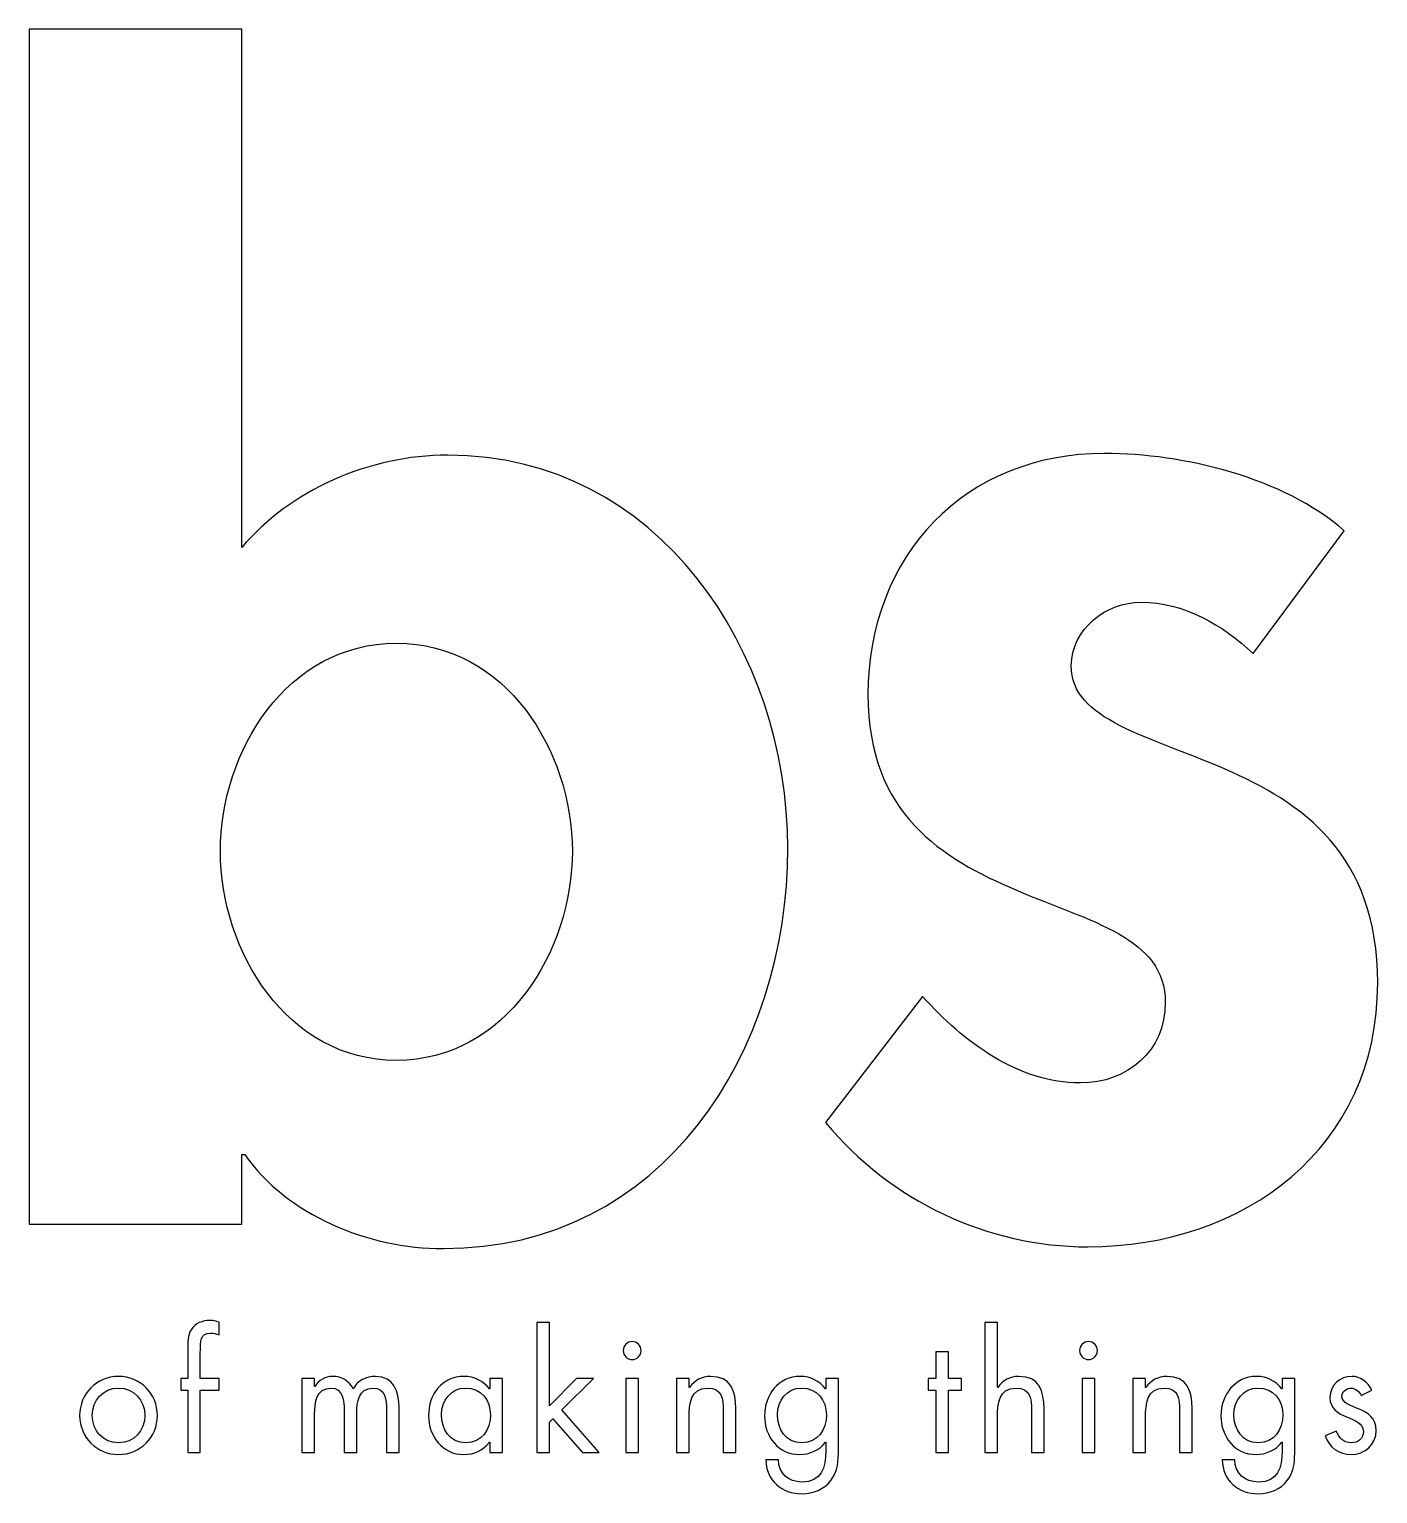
# Model space of a CAD drawing. Header units: millimetres. Extents: x -308 to 308, y -142 to 142.
# Drawn here: x 134.8 to 308.3, y -141.8 to 46.7 of the extents above; entities that cross this region are included whole.
import ezdxf

# ---------------------------------------------------------------- set-up
doc = ezdxf.new("R2010")
doc.units = ezdxf.units.MM
doc.header["$MEASUREMENT"] = 0
doc.layers.add('caption', color=7, linetype='Continuous')
doc.layers.add('title', color=7, linetype='Continuous')

msp = doc.modelspace()

# ---------------------------------------------------------------- linework, layer by layer
at = {"layer": 'caption', "color": 250}
for points, knots in [([(156.7749, -136.4758), (156.7749, -136.4758), (155.1561, -136.4758), (155.1561, -136.4758), (155.1561, -136.4758), (155.1561, -136.4758), (155.1561, -128.4486), (155.1561, -128.4486), (155.1561, -128.4486), (155.1561, -128.4486), (154.2641, -128.4486), (154.2641, -128.4486), (154.2641, -128.4486), (154.2641, -128.4486), (154.2641, -126.9476), (154.2641, -126.9476), (154.2641, -126.9476), (154.2641, -126.9476), (155.1561, -126.9476), (155.1561, -126.9476), (155.1561, -126.9476), (155.1561, -126.9476), (155.1561, -123.1542), (155.1561, -123.1542), (155.1561, -123.1542), (155.1561, -122.3643), (155.1561, -121.3714), (155.5812, -120.6827), (155.5812, -120.6827), (156.1069, -119.8307), (157.0595, -119.4849), (158.0338, -119.4849), (158.0338, -119.4849), (158.4193, -119.4849), (158.8058, -119.5665), (159.1899, -119.6867), (159.1899, -119.6867), (159.1899, -119.6867), (159.1899, -121.3318), (159.1899, -121.3318), (159.1899, -121.3318), (158.8261, -121.2081), (158.4989, -121.1082), (158.0927, -121.1082), (158.0927, -121.1082), (156.7749, -121.1082), (156.7749, -122.0398), (156.7749, -123.7237), (156.7749, -123.7237), (156.7749, -123.7237), (156.7749, -126.9476), (156.7749, -126.9476), (156.7749, -126.9476), (156.7749, -126.9476), (159.1899, -126.9476), (159.1899, -126.9476), (159.1899, -126.9476), (159.1899, -126.9476), (159.1899, -128.4486), (159.1899, -128.4486), (159.1899, -128.4486), (159.1899, -128.4486), (156.7749, -128.4486), (156.7749, -128.4486), (156.7749, -128.4486), (156.7749, -128.4486), (156.7749, -136.4758), (156.7749, -136.4758)], [0, 0, 0, 0, 0.05555556, 0.05555556, 0.05555556, 0.05555556, 0.11111111, 0.11111111, 0.11111111, 0.11111111, 0.16666667, 0.16666667, 0.16666667, 0.16666667, 0.22222222, 0.22222222, 0.22222222, 0.22222222, 0.27777778, 0.27777778, 0.27777778, 0.27777778, 0.33333333, 0.33333333, 0.33333333, 0.33333333, 0.38888889, 0.38888889, 0.38888889, 0.38888889, 0.44444444, 0.44444444, 0.44444444, 0.44444444, 0.5, 0.5, 0.5, 0.5, 0.55555556, 0.55555556, 0.55555556, 0.55555556, 0.61111111, 0.61111111, 0.61111111, 0.61111111, 0.66666667, 0.66666667, 0.66666667, 0.66666667, 0.72222222, 0.72222222, 0.72222222, 0.72222222, 0.77777778, 0.77777778, 0.77777778, 0.77777778, 0.83333333, 0.83333333, 0.83333333, 0.83333333, 0.88888889, 0.88888889, 0.88888889, 0.88888889, 1, 1, 1, 1]), ([(201.7282, -130.4737), (201.7282, -130.4737), (205.1947, -126.9476), (205.1947, -126.9476), (205.1947, -126.9476), (205.1947, -126.9476), (207.3637, -126.9476), (207.3637, -126.9476), (207.3637, -126.9476), (207.3637, -126.9476), (203.2882, -131.0008), (203.2882, -131.0008), (203.2882, -131.0008), (203.2882, -131.0008), (208.1317, -136.4758), (208.1317, -136.4758), (208.1317, -136.4758), (208.1317, -136.4758), (205.9847, -136.4758), (205.9847, -136.4758), (205.9847, -136.4758), (205.9847, -136.4758), (202.1537, -132.1377), (202.1537, -132.1377), (202.1537, -132.1377), (202.1537, -132.1377), (201.7282, -132.5638), (201.7282, -132.5638), (201.7282, -132.5638), (201.7282, -132.5638), (201.7282, -136.4758), (201.7282, -136.4758), (201.7282, -136.4758), (201.7282, -136.4758), (200.1046, -136.4758), (200.1046, -136.4758), (200.1046, -136.4758), (200.1046, -136.4758), (200.1046, -119.7484), (200.1046, -119.7484), (200.1046, -119.7484), (200.1046, -119.7484), (201.7282, -119.7484), (201.7282, -119.7484), (201.7282, -119.7484), (201.7282, -119.7484), (201.7282, -130.4737), (201.7282, -130.4737)], [0, 0, 0, 0, 0.07692308, 0.07692308, 0.07692308, 0.07692308, 0.15384615, 0.15384615, 0.15384615, 0.15384615, 0.23076923, 0.23076923, 0.23076923, 0.23076923, 0.30769231, 0.30769231, 0.30769231, 0.30769231, 0.38461538, 0.38461538, 0.38461538, 0.38461538, 0.46153846, 0.46153846, 0.46153846, 0.46153846, 0.53846154, 0.53846154, 0.53846154, 0.53846154, 0.61538462, 0.61538462, 0.61538462, 0.61538462, 0.69230769, 0.69230769, 0.69230769, 0.69230769, 0.76923077, 0.76923077, 0.76923077, 0.76923077, 0.84615385, 0.84615385, 0.84615385, 0.84615385, 1, 1, 1, 1]), ([(259.3744, -119.7484), (259.3744, -119.7484), (259.3744, -128.0621), (259.3744, -128.0621), (259.3744, -128.0621), (259.3744, -128.0621), (259.4171, -128.1014), (259.4171, -128.1014), (259.4171, -128.1014), (260.0878, -127.1898), (260.9591, -126.6827), (262.1332, -126.6827), (262.1332, -126.6827), (264.7677, -126.6827), (265.3767, -128.5865), (265.3767, -130.8179), (265.3767, -130.8179), (265.3767, -130.8179), (265.3767, -136.4758), (265.3767, -136.4758), (265.3767, -136.4758), (265.3767, -136.4758), (263.7572, -136.4758), (263.7572, -136.4758), (263.7572, -136.4758), (263.7572, -136.4758), (263.7572, -131.1031), (263.7572, -131.1031), (263.7572, -131.1031), (263.7572, -129.5618), (263.6332, -128.183), (261.7466, -128.183), (261.7466, -128.183), (259.5184, -128.183), (259.3744, -130.2508), (259.3744, -131.9537), (259.3744, -131.9537), (259.3744, -131.9537), (259.3744, -136.4758), (259.3744, -136.4758), (259.3744, -136.4758), (259.3744, -136.4758), (257.7558, -136.4758), (257.7558, -136.4758), (257.7558, -136.4758), (257.7558, -136.4758), (257.7558, -119.7484), (257.7558, -119.7484), (257.7558, -119.7484), (257.7558, -119.7484), (259.3744, -119.7484), (259.3744, -119.7484)], [0, 0, 0, 0, 0.07142857, 0.07142857, 0.07142857, 0.07142857, 0.14285714, 0.14285714, 0.14285714, 0.14285714, 0.21428571, 0.21428571, 0.21428571, 0.21428571, 0.28571429, 0.28571429, 0.28571429, 0.28571429, 0.35714286, 0.35714286, 0.35714286, 0.35714286, 0.42857143, 0.42857143, 0.42857143, 0.42857143, 0.5, 0.5, 0.5, 0.5, 0.57142857, 0.57142857, 0.57142857, 0.57142857, 0.64285714, 0.64285714, 0.64285714, 0.64285714, 0.71428571, 0.71428571, 0.71428571, 0.71428571, 0.78571429, 0.78571429, 0.78571429, 0.78571429, 0.85714286, 0.85714286, 0.85714286, 0.85714286, 1, 1, 1, 1]), ([(213.5105, -123.3571), (213.5105, -124.0059), (212.9855, -124.5137), (212.3564, -124.5137), (212.3564, -124.5137), (211.727, -124.5137), (211.2026, -124.0059), (211.2026, -123.3571), (211.2026, -123.3571), (211.2026, -122.7281), (211.727, -122.2034), (212.3564, -122.2034), (212.3564, -122.2034), (212.9855, -122.2034), (213.5105, -122.7281), (213.5105, -123.3571)], [0, 0, 0, 0, 0.2, 0.2, 0.2, 0.2, 0.4, 0.4, 0.4, 0.4, 0.6, 0.6, 0.6, 0.6, 1, 1, 1, 1]), ([(272.2562, -123.3571), (272.2562, -124.0059), (271.7302, -124.5137), (271.1021, -124.5137), (271.1021, -124.5137), (270.4734, -124.5137), (269.9477, -124.0059), (269.9477, -123.3571), (269.9477, -123.3571), (269.9477, -122.7281), (270.4734, -122.2034), (271.1021, -122.2034), (271.1021, -122.2034), (271.7302, -122.2034), (272.2562, -122.7281), (272.2562, -123.3571)], [0, 0, 0, 0, 0.2, 0.2, 0.2, 0.2, 0.4, 0.4, 0.4, 0.4, 0.6, 0.6, 0.6, 0.6, 1, 1, 1, 1]), ([(253.0681, -136.4758), (253.0681, -136.4758), (251.4448, -136.4758), (251.4448, -136.4758), (251.4448, -136.4758), (251.4448, -136.4758), (251.4448, -128.4486), (251.4448, -128.4486), (251.4448, -128.4486), (251.4448, -128.4486), (250.4526, -128.4486), (250.4526, -128.4486), (250.4526, -128.4486), (250.4526, -128.4486), (250.4526, -126.9476), (250.4526, -126.9476), (250.4526, -126.9476), (250.4526, -126.9476), (251.4448, -126.9476), (251.4448, -126.9476), (251.4448, -126.9476), (251.4448, -126.9476), (251.4448, -123.5204), (251.4448, -123.5204), (251.4448, -123.5204), (251.4448, -123.5204), (253.0681, -123.5204), (253.0681, -123.5204), (253.0681, -123.5204), (253.0681, -123.5204), (253.0681, -126.9476), (253.0681, -126.9476), (253.0681, -126.9476), (253.0681, -126.9476), (254.7686, -126.9476), (254.7686, -126.9476), (254.7686, -126.9476), (254.7686, -126.9476), (254.7686, -128.4486), (254.7686, -128.4486), (254.7686, -128.4486), (254.7686, -128.4486), (253.0681, -128.4486), (253.0681, -128.4486), (253.0681, -128.4486), (253.0681, -128.4486), (253.0681, -136.4758), (253.0681, -136.4758)], [0, 0, 0, 0, 0.07692308, 0.07692308, 0.07692308, 0.07692308, 0.15384615, 0.15384615, 0.15384615, 0.15384615, 0.23076923, 0.23076923, 0.23076923, 0.23076923, 0.30769231, 0.30769231, 0.30769231, 0.30769231, 0.38461538, 0.38461538, 0.38461538, 0.38461538, 0.46153846, 0.46153846, 0.46153846, 0.46153846, 0.53846154, 0.53846154, 0.53846154, 0.53846154, 0.61538462, 0.61538462, 0.61538462, 0.61538462, 0.69230769, 0.69230769, 0.69230769, 0.69230769, 0.76923077, 0.76923077, 0.76923077, 0.76923077, 0.84615385, 0.84615385, 0.84615385, 0.84615385, 1, 1, 1, 1]), ([(141.2396, -131.7311), (141.2396, -128.9334), (143.4483, -126.6827), (146.246, -126.6827), (146.246, -126.6827), (149.0445, -126.6827), (151.2538, -128.9334), (151.2538, -131.7311), (151.2538, -131.7311), (151.2538, -134.5296), (149.0245, -136.7383), (146.246, -136.7383), (146.246, -136.7383), (143.4679, -136.7383), (141.2396, -134.5296), (141.2396, -131.7311)], [0, 0, 0, 0, 0.2, 0.2, 0.2, 0.2, 0.4, 0.4, 0.4, 0.4, 0.6, 0.6, 0.6, 0.6, 1, 1, 1, 1]), ([(171.4834, -127.9801), (171.4834, -127.9801), (171.5237, -127.9801), (171.5237, -127.9801), (171.5237, -127.9801), (172.0315, -127.1898), (172.8404, -126.6827), (173.8164, -126.6827), (173.8164, -126.6827), (174.9313, -126.6827), (175.9441, -127.2697), (176.4516, -128.2647), (176.4516, -128.2647), (177.0183, -127.2098), (178.1549, -126.6827), (179.3086, -126.6827), (179.3086, -126.6827), (181.7401, -126.6827), (182.3489, -128.6705), (182.3489, -130.6773), (182.3489, -130.6773), (182.3489, -130.6773), (182.3489, -136.4758), (182.3489, -136.4758), (182.3489, -136.4758), (182.3489, -136.4758), (180.7297, -136.4758), (180.7297, -136.4758), (180.7297, -136.4758), (180.7297, -136.4758), (180.7297, -130.9384), (180.7297, -130.9384), (180.7297, -130.9384), (180.7297, -129.7034), (180.6464, -128.183), (178.9848, -128.183), (178.9848, -128.183), (177.1192, -128.183), (176.917, -129.9879), (176.917, -131.4266), (176.917, -131.4266), (176.917, -131.4266), (176.917, -136.4758), (176.917, -136.4758), (176.917, -136.4758), (176.917, -136.4758), (175.2947, -136.4758), (175.2947, -136.4758), (175.2947, -136.4758), (175.2947, -136.4758), (175.2947, -131.0632), (175.2947, -131.0632), (175.2947, -131.0632), (175.2947, -129.8842), (175.1535, -128.183), (173.5935, -128.183), (173.5935, -128.183), (171.6863, -128.183), (171.4834, -130.1075), (171.4834, -131.5486), (171.4834, -131.5486), (171.4834, -131.5486), (171.4834, -136.4758), (171.4834, -136.4758), (171.4834, -136.4758), (171.4834, -136.4758), (169.8597, -136.4758), (169.8597, -136.4758), (169.8597, -136.4758), (169.8597, -136.4758), (169.8597, -126.9476), (169.8597, -126.9476), (169.8597, -126.9476), (169.8597, -126.9476), (171.4834, -126.9476), (171.4834, -126.9476), (171.4834, -126.9476), (171.4834, -126.9476), (171.4834, -127.9801), (171.4834, -127.9801)], [0, 0, 0, 0, 0.04761905, 0.04761905, 0.04761905, 0.04761905, 0.0952381, 0.0952381, 0.0952381, 0.0952381, 0.14285714, 0.14285714, 0.14285714, 0.14285714, 0.19047619, 0.19047619, 0.19047619, 0.19047619, 0.23809524, 0.23809524, 0.23809524, 0.23809524, 0.28571429, 0.28571429, 0.28571429, 0.28571429, 0.33333333, 0.33333333, 0.33333333, 0.33333333, 0.38095238, 0.38095238, 0.38095238, 0.38095238, 0.42857143, 0.42857143, 0.42857143, 0.42857143, 0.47619048, 0.47619048, 0.47619048, 0.47619048, 0.52380952, 0.52380952, 0.52380952, 0.52380952, 0.57142857, 0.57142857, 0.57142857, 0.57142857, 0.61904762, 0.61904762, 0.61904762, 0.61904762, 0.66666667, 0.66666667, 0.66666667, 0.66666667, 0.71428571, 0.71428571, 0.71428571, 0.71428571, 0.76190476, 0.76190476, 0.76190476, 0.76190476, 0.80952381, 0.80952381, 0.80952381, 0.80952381, 0.85714286, 0.85714286, 0.85714286, 0.85714286, 0.9047619, 0.9047619, 0.9047619, 0.9047619, 1, 1, 1, 1]), ([(195.6563, -136.4758), (195.6563, -136.4758), (194.0374, -136.4758), (194.0374, -136.4758), (194.0374, -136.4758), (194.0374, -136.4758), (194.0374, -135.158), (194.0374, -135.158), (194.0374, -135.158), (194.0374, -135.158), (193.9975, -135.158), (193.9975, -135.158), (193.9975, -135.158), (193.1662, -136.2112), (192.051, -136.7383), (190.7122, -136.7383), (190.7122, -136.7383), (187.9138, -136.7383), (186.1475, -134.3663), (186.1475, -131.7311), (186.1475, -131.7311), (186.1475, -129.0123), (187.8717, -126.6827), (190.7318, -126.6827), (190.7318, -126.6827), (192.0293, -126.6827), (193.2047, -127.2894), (193.9975, -128.305), (193.9975, -128.305), (193.9975, -128.305), (194.0374, -128.305), (194.0374, -128.305), (194.0374, -128.305), (194.0374, -128.305), (194.0374, -126.9476), (194.0374, -126.9476), (194.0374, -126.9476), (194.0374, -126.9476), (195.6563, -126.9476), (195.6563, -126.9476), (195.6563, -126.9476), (195.6563, -126.9476), (195.6563, -136.4758), (195.6563, -136.4758)], [0, 0, 0, 0, 0.08333333, 0.08333333, 0.08333333, 0.08333333, 0.16666667, 0.16666667, 0.16666667, 0.16666667, 0.25, 0.25, 0.25, 0.25, 0.33333333, 0.33333333, 0.33333333, 0.33333333, 0.41666667, 0.41666667, 0.41666667, 0.41666667, 0.5, 0.5, 0.5, 0.5, 0.58333333, 0.58333333, 0.58333333, 0.58333333, 0.66666667, 0.66666667, 0.66666667, 0.66666667, 0.75, 0.75, 0.75, 0.75, 0.83333333, 0.83333333, 0.83333333, 0.83333333, 1, 1, 1, 1]), ([(213.1681, -136.4758), (213.1681, -136.4758), (213.1681, -136.4758), (213.1681, -136.4758), (213.1681, -136.4758), (213.1681, -136.4758), (211.5444, -136.4758), (211.5444, -136.4758), (211.5444, -136.4758), (211.5444, -136.4758), (211.5444, -126.9476), (211.5444, -126.9476), (211.5444, -126.9476), (211.5444, -126.9476), (213.1681, -126.9476), (213.1681, -126.9476), (213.1681, -126.9476), (213.1681, -126.9476), (213.1681, -136.4758), (213.1681, -136.4758)], [0, 0, 0, 0, 0.16666667, 0.16666667, 0.16666667, 0.16666667, 0.33333333, 0.33333333, 0.33333333, 0.33333333, 0.5, 0.5, 0.5, 0.5, 0.66666667, 0.66666667, 0.66666667, 0.66666667, 1, 1, 1, 1]), ([(219.7003, -128.1014), (219.7003, -128.1014), (219.7402, -128.1014), (219.7402, -128.1014), (219.7402, -128.1014), (220.409, -127.1898), (221.2802, -126.6827), (222.4546, -126.6827), (222.4546, -126.6827), (225.0908, -126.6827), (225.6982, -128.5865), (225.6982, -130.8179), (225.6982, -130.8179), (225.6982, -130.8179), (225.6982, -136.4758), (225.6982, -136.4758), (225.6982, -136.4758), (225.6982, -136.4758), (224.0787, -136.4758), (224.0787, -136.4758), (224.0787, -136.4758), (224.0787, -136.4758), (224.0787, -131.1031), (224.0787, -131.1031), (224.0787, -131.1031), (224.0787, -129.5618), (223.9557, -128.183), (222.0702, -128.183), (222.0702, -128.183), (219.8395, -128.183), (219.7003, -130.2508), (219.7003, -131.9537), (219.7003, -131.9537), (219.7003, -131.9537), (219.7003, -136.4758), (219.7003, -136.4758), (219.7003, -136.4758), (219.7003, -136.4758), (218.0763, -136.4758), (218.0763, -136.4758), (218.0763, -136.4758), (218.0763, -136.4758), (218.0763, -126.9476), (218.0763, -126.9476), (218.0763, -126.9476), (218.0763, -126.9476), (219.7003, -126.9476), (219.7003, -126.9476), (219.7003, -126.9476), (219.7003, -126.9476), (219.7003, -128.1014), (219.7003, -128.1014)], [0, 0, 0, 0, 0.07142857, 0.07142857, 0.07142857, 0.07142857, 0.14285714, 0.14285714, 0.14285714, 0.14285714, 0.21428571, 0.21428571, 0.21428571, 0.21428571, 0.28571429, 0.28571429, 0.28571429, 0.28571429, 0.35714286, 0.35714286, 0.35714286, 0.35714286, 0.42857143, 0.42857143, 0.42857143, 0.42857143, 0.5, 0.5, 0.5, 0.5, 0.57142857, 0.57142857, 0.57142857, 0.57142857, 0.64285714, 0.64285714, 0.64285714, 0.64285714, 0.71428571, 0.71428571, 0.71428571, 0.71428571, 0.78571429, 0.78571429, 0.78571429, 0.78571429, 0.85714286, 0.85714286, 0.85714286, 0.85714286, 1, 1, 1, 1]), ([(238.9057, -136.0075), (238.9057, -137.531), (238.9057, -138.848), (237.9307, -140.1038), (237.9307, -140.1038), (237.0395, -141.2399), (235.6621, -141.7846), (234.2407, -141.7846), (234.2407, -141.7846), (231.5862, -141.7846), (229.6208, -140.1038), (229.5608, -137.4069), (229.5608, -137.4069), (229.5608, -137.4069), (231.1804, -137.4069), (231.1804, -137.4069), (231.1804, -137.4069), (231.2004, -139.1701), (232.4778, -140.284), (234.221, -140.284), (234.221, -140.284), (236.7366, -140.284), (237.282, -138.4419), (237.282, -136.2932), (237.282, -136.2932), (237.282, -136.2932), (237.282, -135.158), (237.282, -135.158), (237.282, -135.158), (237.282, -135.158), (237.2424, -135.158), (237.2424, -135.158), (237.2424, -135.158), (236.4751, -136.1495), (235.2167, -136.7383), (233.9392, -136.7383), (233.9392, -136.7383), (231.1607, -136.7383), (229.3975, -134.4059), (229.3975, -131.7518), (229.3975, -131.7518), (229.3975, -129.0747), (231.1804, -126.6827), (233.9985, -126.6827), (233.9985, -126.6827), (235.3155, -126.6827), (236.4751, -127.2697), (237.2424, -128.305), (237.2424, -128.305), (237.2424, -128.305), (237.282, -128.305), (237.282, -128.305), (237.282, -128.305), (237.282, -128.305), (237.282, -126.9476), (237.282, -126.9476), (237.282, -126.9476), (237.282, -126.9476), (238.9057, -126.9476), (238.9057, -126.9476), (238.9057, -126.9476), (238.9057, -126.9476), (238.9057, -136.0075), (238.9057, -136.0075)], [0, 0, 0, 0, 0.05882353, 0.05882353, 0.05882353, 0.05882353, 0.11764706, 0.11764706, 0.11764706, 0.11764706, 0.17647059, 0.17647059, 0.17647059, 0.17647059, 0.23529412, 0.23529412, 0.23529412, 0.23529412, 0.29411765, 0.29411765, 0.29411765, 0.29411765, 0.35294118, 0.35294118, 0.35294118, 0.35294118, 0.41176471, 0.41176471, 0.41176471, 0.41176471, 0.47058824, 0.47058824, 0.47058824, 0.47058824, 0.52941176, 0.52941176, 0.52941176, 0.52941176, 0.58823529, 0.58823529, 0.58823529, 0.58823529, 0.64705882, 0.64705882, 0.64705882, 0.64705882, 0.70588235, 0.70588235, 0.70588235, 0.70588235, 0.76470588, 0.76470588, 0.76470588, 0.76470588, 0.82352941, 0.82352941, 0.82352941, 0.82352941, 0.88235294, 0.88235294, 0.88235294, 0.88235294, 1, 1, 1, 1]), ([(271.9145, -136.4758), (271.9145, -136.4758), (271.9145, -136.4758), (271.9145, -136.4758), (271.9145, -136.4758), (271.9145, -136.4758), (270.2891, -136.4758), (270.2891, -136.4758), (270.2891, -136.4758), (270.2891, -136.4758), (270.2891, -126.9476), (270.2891, -126.9476), (270.2891, -126.9476), (270.2891, -126.9476), (271.9145, -126.9476), (271.9145, -126.9476), (271.9145, -126.9476), (271.9145, -126.9476), (271.9145, -136.4758), (271.9145, -136.4758)], [0, 0, 0, 0, 0.16666667, 0.16666667, 0.16666667, 0.16666667, 0.33333333, 0.33333333, 0.33333333, 0.33333333, 0.5, 0.5, 0.5, 0.5, 0.66666667, 0.66666667, 0.66666667, 0.66666667, 1, 1, 1, 1]), ([(278.4468, -128.1014), (278.4468, -128.1014), (278.4857, -128.1014), (278.4857, -128.1014), (278.4857, -128.1014), (279.1544, -127.1898), (280.027, -126.6827), (281.2045, -126.6827), (281.2045, -126.6827), (283.84, -126.6827), (284.4491, -128.5865), (284.4491, -130.8179), (284.4491, -130.8179), (284.4491, -130.8179), (284.4491, -136.4758), (284.4491, -136.4758), (284.4491, -136.4758), (284.4491, -136.4758), (282.8244, -136.4758), (282.8244, -136.4758), (282.8244, -136.4758), (282.8244, -136.4758), (282.8244, -131.1031), (282.8244, -131.1031), (282.8244, -131.1031), (282.8244, -129.5618), (282.7032, -128.183), (280.8187, -128.183), (280.8187, -128.183), (278.587, -128.183), (278.4468, -130.2508), (278.4468, -131.9537), (278.4468, -131.9537), (278.4468, -131.9537), (278.4468, -136.4758), (278.4468, -136.4758), (278.4468, -136.4758), (278.4468, -136.4758), (276.822, -136.4758), (276.822, -136.4758), (276.822, -136.4758), (276.822, -136.4758), (276.822, -126.9476), (276.822, -126.9476), (276.822, -126.9476), (276.822, -126.9476), (278.4468, -126.9476), (278.4468, -126.9476), (278.4468, -126.9476), (278.4468, -126.9476), (278.4468, -128.1014), (278.4468, -128.1014)], [0, 0, 0, 0, 0.07142857, 0.07142857, 0.07142857, 0.07142857, 0.14285714, 0.14285714, 0.14285714, 0.14285714, 0.21428571, 0.21428571, 0.21428571, 0.21428571, 0.28571429, 0.28571429, 0.28571429, 0.28571429, 0.35714286, 0.35714286, 0.35714286, 0.35714286, 0.42857143, 0.42857143, 0.42857143, 0.42857143, 0.5, 0.5, 0.5, 0.5, 0.57142857, 0.57142857, 0.57142857, 0.57142857, 0.64285714, 0.64285714, 0.64285714, 0.64285714, 0.71428571, 0.71428571, 0.71428571, 0.71428571, 0.78571429, 0.78571429, 0.78571429, 0.78571429, 0.85714286, 0.85714286, 0.85714286, 0.85714286, 1, 1, 1, 1]), ([(297.6521, -136.0075), (297.6521, -137.531), (297.6521, -138.848), (296.6765, -140.1038), (296.6765, -140.1038), (295.7849, -141.2399), (294.4085, -141.7846), (292.9868, -141.7846), (292.9868, -141.7846), (290.332, -141.7846), (288.3658, -140.1038), (288.3063, -137.4069), (288.3063, -137.4069), (288.3063, -137.4069), (289.9265, -137.4069), (289.9265, -137.4069), (289.9265, -137.4069), (289.9461, -139.1701), (291.2232, -140.284), (292.9665, -140.284), (292.9665, -140.284), (295.482, -140.284), (296.0274, -138.4419), (296.0274, -136.2932), (296.0274, -136.2932), (296.0274, -136.2932), (296.0274, -135.158), (296.0274, -135.158), (296.0274, -135.158), (296.0274, -135.158), (295.9885, -135.158), (295.9885, -135.158), (295.9885, -135.158), (295.2206, -136.1495), (293.9624, -136.7383), (292.6846, -136.7383), (292.6846, -136.7383), (289.9058, -136.7383), (288.143, -134.4059), (288.143, -131.7518), (288.143, -131.7518), (288.143, -129.0747), (289.9265, -126.6827), (292.7439, -126.6827), (292.7439, -126.6827), (294.0606, -126.6827), (295.2206, -127.2697), (295.9885, -128.305), (295.9885, -128.305), (295.9885, -128.305), (296.0274, -128.305), (296.0274, -128.305), (296.0274, -128.305), (296.0274, -128.305), (296.0274, -126.9476), (296.0274, -126.9476), (296.0274, -126.9476), (296.0274, -126.9476), (297.6521, -126.9476), (297.6521, -126.9476), (297.6521, -126.9476), (297.6521, -126.9476), (297.6521, -136.0075), (297.6521, -136.0075)], [0, 0, 0, 0, 0.05882353, 0.05882353, 0.05882353, 0.05882353, 0.11764706, 0.11764706, 0.11764706, 0.11764706, 0.17647059, 0.17647059, 0.17647059, 0.17647059, 0.23529412, 0.23529412, 0.23529412, 0.23529412, 0.29411765, 0.29411765, 0.29411765, 0.29411765, 0.35294118, 0.35294118, 0.35294118, 0.35294118, 0.41176471, 0.41176471, 0.41176471, 0.41176471, 0.47058824, 0.47058824, 0.47058824, 0.47058824, 0.52941176, 0.52941176, 0.52941176, 0.52941176, 0.58823529, 0.58823529, 0.58823529, 0.58823529, 0.64705882, 0.64705882, 0.64705882, 0.64705882, 0.70588235, 0.70588235, 0.70588235, 0.70588235, 0.76470588, 0.76470588, 0.76470588, 0.76470588, 0.82352941, 0.82352941, 0.82352941, 0.82352941, 0.88235294, 0.88235294, 0.88235294, 0.88235294, 1, 1, 1, 1]), ([(306.1949, -129.1556), (305.9717, -128.6485), (305.4859, -128.183), (304.8975, -128.183), (304.8975, -128.183), (304.3277, -128.183), (303.721, -128.6285), (303.721, -129.2359), (303.721, -129.2359), (303.721, -130.1075), (304.8162, -130.4341), (305.9321, -130.9002), (305.9321, -130.9002), (307.0469, -131.3649), (308.1411, -132.0336), (308.1411, -133.6384), (308.1411, -133.6384), (308.1411, -135.4408), (306.6807, -136.7383), (304.9168, -136.7383), (304.9168, -136.7383), (303.3176, -136.7383), (302.0594, -135.8277), (301.5516, -134.3267), (301.5516, -134.3267), (301.5516, -134.3267), (302.991, -133.7176), (302.991, -133.7176), (302.991, -133.7176), (303.3971, -134.6085), (303.8622, -135.2376), (304.9368, -135.2376), (304.9368, -135.2376), (305.808, -135.2376), (306.4771, -134.6485), (306.4771, -133.7772), (306.4771, -133.7772), (306.4771, -131.6499), (302.1779, -132.3802), (302.1779, -129.3789), (302.1779, -129.3789), (302.1779, -127.7776), (303.4761, -126.6827), (305.0181, -126.6827), (305.0181, -126.6827), (306.1129, -126.6827), (307.1258, -127.453), (307.5519, -128.4486), (307.5519, -128.4486), (307.5519, -128.4486), (306.1949, -129.1556), (306.1949, -129.1556)], [0, 0, 0, 0, 0.07142857, 0.07142857, 0.07142857, 0.07142857, 0.14285714, 0.14285714, 0.14285714, 0.14285714, 0.21428571, 0.21428571, 0.21428571, 0.21428571, 0.28571429, 0.28571429, 0.28571429, 0.28571429, 0.35714286, 0.35714286, 0.35714286, 0.35714286, 0.42857143, 0.42857143, 0.42857143, 0.42857143, 0.5, 0.5, 0.5, 0.5, 0.57142857, 0.57142857, 0.57142857, 0.57142857, 0.64285714, 0.64285714, 0.64285714, 0.64285714, 0.71428571, 0.71428571, 0.71428571, 0.71428571, 0.78571429, 0.78571429, 0.78571429, 0.78571429, 0.85714286, 0.85714286, 0.85714286, 0.85714286, 1, 1, 1, 1]), ([(142.8616, -131.7118), (142.8616, -131.7118), (142.8616, -131.7118), (142.8616, -131.7118), (142.8616, -131.7118), (142.8616, -133.6577), (144.2406, -135.2376), (146.246, -135.2376), (146.246, -135.2376), (148.2525, -135.2376), (149.6336, -133.6577), (149.6336, -131.7118), (149.6336, -131.7118), (149.6336, -129.7854), (148.2525, -128.183), (146.246, -128.183), (146.246, -128.183), (144.2406, -128.183), (142.8616, -129.7854), (142.8616, -131.7118)], [0, 0, 0, 0, 0.16666667, 0.16666667, 0.16666667, 0.16666667, 0.33333333, 0.33333333, 0.33333333, 0.33333333, 0.5, 0.5, 0.5, 0.5, 0.66666667, 0.66666667, 0.66666667, 0.66666667, 1, 1, 1, 1]), ([(187.8118, -131.6082), (187.8118, -131.6082), (187.8118, -131.6082), (187.8118, -131.6082), (187.8118, -131.6082), (187.8118, -133.4751), (188.9066, -135.2376), (190.9341, -135.2376), (190.9341, -135.2376), (193.0218, -135.2376), (194.117, -133.5543), (194.117, -131.6278), (194.117, -131.6278), (194.117, -129.7233), (192.9229, -128.183), (190.9148, -128.183), (190.9148, -128.183), (189.0303, -128.183), (187.8118, -129.825), (187.8118, -131.6082)], [0, 0, 0, 0, 0.16666667, 0.16666667, 0.16666667, 0.16666667, 0.33333333, 0.33333333, 0.33333333, 0.33333333, 0.5, 0.5, 0.5, 0.5, 0.66666667, 0.66666667, 0.66666667, 0.66666667, 1, 1, 1, 1]), ([(231.0591, -131.6082), (231.0591, -131.6082), (231.0591, -131.6082), (231.0591, -131.6082), (231.0591, -131.6082), (231.0591, -133.4751), (232.1564, -135.2376), (234.1811, -135.2376), (234.1811, -135.2376), (236.2722, -135.2376), (237.3657, -133.5543), (237.3657, -131.6278), (237.3657, -131.6278), (237.3657, -129.7233), (236.1675, -128.183), (234.1618, -128.183), (234.1618, -128.183), (232.2752, -128.183), (231.0591, -129.825), (231.0591, -131.6082)], [0, 0, 0, 0, 0.16666667, 0.16666667, 0.16666667, 0.16666667, 0.33333333, 0.33333333, 0.33333333, 0.33333333, 0.5, 0.5, 0.5, 0.5, 0.66666667, 0.66666667, 0.66666667, 0.66666667, 1, 1, 1, 1]), ([(289.8049, -131.6082), (289.8049, -131.6082), (289.8049, -131.6082), (289.8049, -131.6082), (289.8049, -131.6082), (289.8049, -133.4751), (290.9011, -135.2376), (292.9279, -135.2376), (292.9279, -135.2376), (295.0166, -135.2376), (296.1121, -133.5543), (296.1121, -131.6278), (296.1121, -131.6278), (296.1121, -129.7233), (294.9133, -128.183), (292.9068, -128.183), (292.9068, -128.183), (291.0203, -128.183), (289.8049, -129.825), (289.8049, -131.6082)], [0, 0, 0, 0, 0.16666667, 0.16666667, 0.16666667, 0.16666667, 0.33333333, 0.33333333, 0.33333333, 0.33333333, 0.5, 0.5, 0.5, 0.5, 0.66666667, 0.66666667, 0.66666667, 0.66666667, 1, 1, 1, 1])]:
    msp.add_open_spline(points, degree=3, knots=knots, dxfattribs=at)
at = {"layer": 'title', "color": 23}
for points, knots in [([(134.7604, 46.7179), (134.7604, 46.7179), (134.7604, 46.7179), (134.7604, 46.7179), (134.7604, 46.7179), (134.7604, 46.7179), (162.0976, 46.7179), (162.0976, 46.7179), (162.0976, 46.7179), (162.0976, 46.7179), (162.0976, -20.0081), (162.0976, -20.0081), (162.0976, -20.0081), (168.348, -12.5922), (178.5021, -8.0991), (188.6538, -8.0991), (188.6538, -8.0991), (215.7939, -8.0991), (232.3948, -33.4839), (232.3948, -58.6755), (232.3948, -58.6755), (232.3948, -84.8413), (216.382, -110.2279), (188.0671, -110.2279), (188.0671, -110.2279), (178.3071, -110.2279), (167.9546, -105.9277), (162.4893, -98.1218), (162.4893, -98.1218), (162.4893, -98.1218), (162.0976, -98.1218), (162.0976, -98.1218), (162.0976, -98.1218), (162.0976, -98.1218), (162.0976, -107.1008), (162.0976, -107.1008), (162.0976, -107.1008), (162.0976, -107.1008), (134.7604, -107.1008), (134.7604, -107.1008), (134.7604, -107.1008), (134.7604, -107.1008), (134.7604, 46.7179), (134.7604, 46.7179)], [0, 0, 0, 0, 0.08333333, 0.08333333, 0.08333333, 0.08333333, 0.16666667, 0.16666667, 0.16666667, 0.16666667, 0.25, 0.25, 0.25, 0.25, 0.33333333, 0.33333333, 0.33333333, 0.33333333, 0.41666667, 0.41666667, 0.41666667, 0.41666667, 0.5, 0.5, 0.5, 0.5, 0.58333333, 0.58333333, 0.58333333, 0.58333333, 0.66666667, 0.66666667, 0.66666667, 0.66666667, 0.75, 0.75, 0.75, 0.75, 0.83333333, 0.83333333, 0.83333333, 0.83333333, 1, 1, 1, 1]), ([(292.3139, -33.6527), (288.4089, -29.9427), (283.3333, -27.0164), (277.8621, -27.0164), (277.8621, -27.0164), (273.3711, -27.0164), (268.8818, -30.5294), (268.8818, -35.2154), (268.8818, -35.2154), (268.8818, -42.2438), (278.8384, -44.1978), (288.6039, -48.4942), (288.6039, -48.4942), (298.5626, -52.7902), (308.3264, -59.4289), (308.3264, -76.026), (308.3264, -76.026), (308.3264, -97.3133), (291.1426, -110.0019), (271.0308, -110.0019), (271.0308, -110.0019), (258.1455, -110.0019), (245.6477, -104.1446), (237.2479, -93.9929), (237.2479, -93.9929), (237.2479, -93.9929), (249.7456, -77.784), (249.7456, -77.784), (249.7456, -77.784), (255.0163, -83.6411), (262.0481, -88.9114), (270.0545, -88.9114), (270.0545, -88.9114), (276.1065, -88.9114), (280.9892, -84.8117), (280.9892, -78.5651), (280.9892, -78.5651), (280.9892, -70.169), (271.4205, -68.2146), (261.8534, -64.1153), (261.8534, -64.1153), (252.2826, -60.0156), (242.7173, -54.3495), (242.7173, -38.9254), (242.7173, -38.9254), (242.7173, -20.9606), (255.213, -7.8782), (273.1795, -7.8782), (273.1795, -7.8782), (283.3333, -7.8782), (296.2186, -11.0036), (304.0279, -17.8366), (304.0279, -17.8366), (304.0279, -17.8366), (292.3139, -33.6527), (292.3139, -33.6527)], [0, 0, 0, 0, 0.06666667, 0.06666667, 0.06666667, 0.06666667, 0.13333333, 0.13333333, 0.13333333, 0.13333333, 0.2, 0.2, 0.2, 0.2, 0.26666667, 0.26666667, 0.26666667, 0.26666667, 0.33333333, 0.33333333, 0.33333333, 0.33333333, 0.4, 0.4, 0.4, 0.4, 0.46666667, 0.46666667, 0.46666667, 0.46666667, 0.53333333, 0.53333333, 0.53333333, 0.53333333, 0.6, 0.6, 0.6, 0.6, 0.66666667, 0.66666667, 0.66666667, 0.66666667, 0.73333333, 0.73333333, 0.73333333, 0.73333333, 0.8, 0.8, 0.8, 0.8, 0.86666667, 0.86666667, 0.86666667, 0.86666667, 1, 1, 1, 1]), ([(204.6663, -59.0669), (204.6663, -46.1777), (196.0755, -32.3126), (182.0168, -32.3126), (182.0168, -32.3126), (167.9546, -32.3126), (159.366, -46.1777), (159.366, -59.0669), (159.366, -59.0669), (159.366, -71.9505), (167.9546, -86.0127), (182.0168, -86.0127), (182.0168, -86.0127), (196.0755, -86.0127), (204.6663, -71.9505), (204.6663, -59.0669)], [0, 0, 0, 0, 0.2, 0.2, 0.2, 0.2, 0.4, 0.4, 0.4, 0.4, 0.6, 0.6, 0.6, 0.6, 1, 1, 1, 1])]:
    msp.add_open_spline(points, degree=3, knots=knots, dxfattribs=at)

doc.saveas('drawing.dxf')
